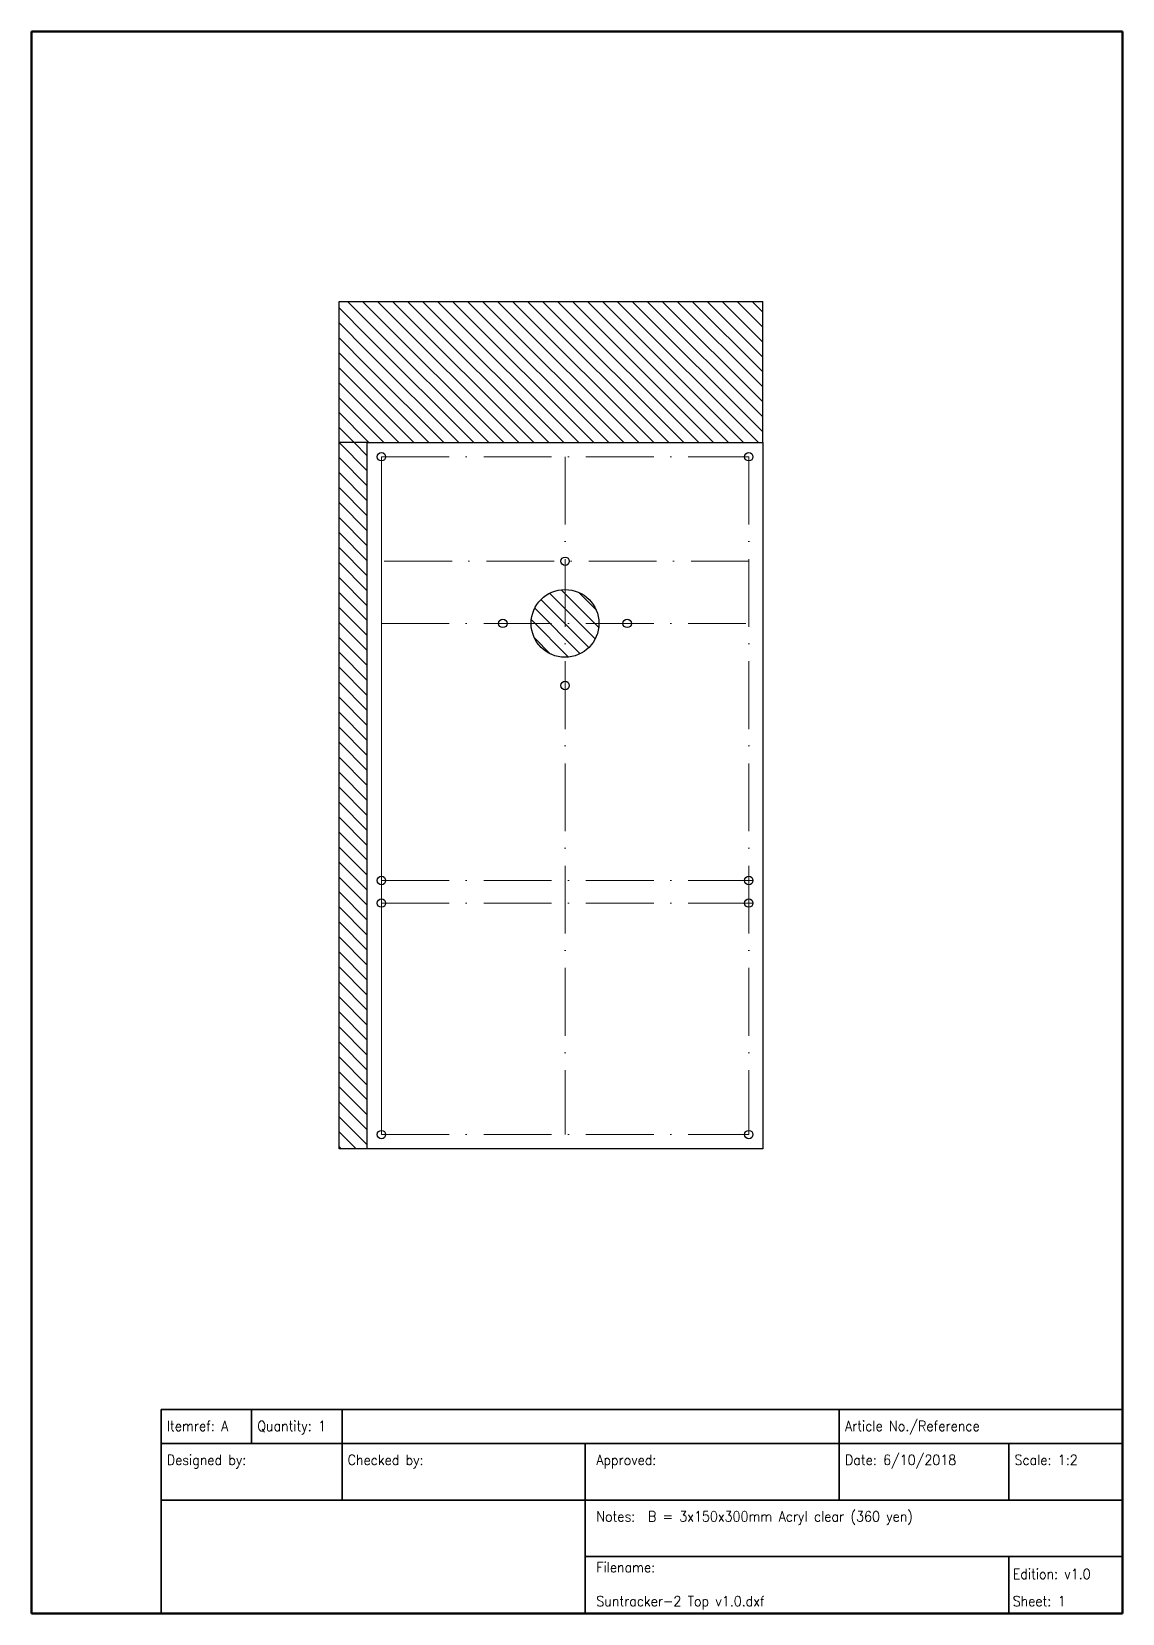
# Model space of a CAD drawing. Header units: millimetres. Extents: x -104 to 89, y -157 to 123.
import ezdxf

# ---------------------------------------------------------------- set-up
doc = ezdxf.new("R2010")
doc.units = ezdxf.units.MM
doc.header["$MEASUREMENT"] = 0
doc.linetypes.add('ACAD_ISO10W100', pattern=[18, 12, -3, 0, -3])
doc.layers.get('0').update_dxf_attribs({"color": 18, "lineweight": 25, "true_color": 0x000000})
for name, color, linetype, lineweight, true_color in [('0 ... Background', 18, 'Continuous', 35, 0x000000), ('0 ... Frame', 18, 'Continuous', 50, 0x000000), ('Bottom Stand ... Construction', 176, 'ACAD_ISO10W100', 13, 0x000080), ('Bottom Stand ... Dimensions', 176, 'Continuous', 13, 0x000080)]:
    doc.layers.add(name, color=color, linetype=linetype, lineweight=lineweight, true_color=true_color)
doc.styles.add('textstyle11', font='Standard')
doc.styles.add('textstyle12', font='Standard')
doc.styles.add('textstyle13', font='Standard')
doc.styles.add('textstyle14', font='Standard')
doc.styles.add('textstyle15', font='Standard')
doc.styles.add('textstyle16', font='Standard')
doc.styles.add('textstyle17', font='Standard')
doc.styles.add('textstyle18', font='Standard')
doc.styles.add('textstyle19', font='Standard')
doc.styles.add('textstyle20', font='Standard')
doc.styles.add('textstyle21', font='Standard')

msp = doc.modelspace()

# ---------------------------------------------------------------- hatches: boundary and pattern name
at = {"layer": 'Bottom Stand ... Construction'}
h = msp.add_hatch(dxfattribs=at)
h.set_pattern_fill('ANSI31', color=256, scale=15, angle=90, style=0, pattern_type=0)
edge = h.paths.add_edge_path(flags=0)
edge.add_arc((-10, 18), 6, 0, 360)
at = {"layer": 'Bottom Stand ... Dimensions'}
h = msp.add_hatch(dxfattribs=at)
h.set_pattern_fill('ANSI31', color=256, scale=15, angle=90, style=0, pattern_type=0)
h.paths.add_polyline_path([(-50, 75), (-45, 75), (-45, 50), (-50, 50)], flags=0)
h = msp.add_hatch(dxfattribs=at)
h.set_pattern_fill('ANSI31', color=256, scale=15, angle=90, style=0, pattern_type=0)
h.paths.add_polyline_path([(-45, 75), (25, 75), (25, 50), (-45, 50)], flags=0)
h = msp.add_hatch(dxfattribs=at)
h.set_pattern_fill('ANSI31', color=256, scale=15, angle=90, style=0, pattern_type=0)
h.paths.add_polyline_path([(-50, -75), (-50, 50), (-45, 50), (-45, -75)], flags=0)

# ---------------------------------------------------------------- linework, layer by layer
for p, q in [((-50, 50), (-50, 75)), ((-50, 75), (-45, 75)), ((-45, 75), (25, 75)), ((25, 50), (25, 75)), ((-45, 50), (-50, 50)), ((-50, -75), (-50, 50)), ((-45, -75), (-45, 50)), ((-45, 50), (25, 50)), ((25, 50), (25, -75)), ((-45, -75), (-50, -75)), ((25, -75), (-45, -75))]:
    msp.add_line(p, q)
for centre, radius in [((-42.5, 47.5), 0.75), ((22.5, 47.5), 0.75), ((-10, 29), 0.75), ((-10, 18), 6), ((-21, 18), 0.75), ((1, 18), 0.75), ((-10, 7), 0.75), ((-42.5, -27.5), 0.75), ((22.5, -27.5), 0.75), ((-42.5, -31.5), 0.75), ((22.5, -31.5), 0.75), ((-42.5, -72.5), 0.75), ((22.5, -72.5), 0.75)]:
    msp.add_circle(centre, radius)
at = {"layer": '0 ... Background', "linetype": 'Continuous'}
for p, q in [((-81.47, -121.18), (88.53, -121.18)), ((-81.47, -127.18), (-81.47, -121.18)), ((-65.47, -127.18), (-65.47, -121.18)), ((-49.47, -127.18), (-49.47, -121.18)), ((38.53, -127.18), (38.53, -121.18)), ((-81.47, -127.18), (88.53, -127.18)), ((-81.47, -157.18), (-81.47, -127.18)), ((-49.47, -137.18), (-49.47, -127.18)), ((-6.47, -137.18), (-6.47, -127.18)), ((38.53, -137.18), (38.53, -127.18)), ((68.53, -137.18), (68.53, -127.18)), ((-81.47, -137.18), (88.53, -137.18)), ((-6.47, -157.18), (-6.47, -137.18)), ((-6.47, -147.18), (88.53, -147.18)), ((68.53, -157.18), (68.53, -147.18)), ((-6.47, -157.18), (-6.47, -152.18))]:
    msp.add_line(p, q, dxfattribs=at)
at = {"layer": '0 ... Frame'}
for p, q in [((-104.39, -157.24), (-104.39, 122.76)), ((88.61, 122.76), (-104.39, 122.76)), ((88.61, -157.24), (88.61, 122.76)), ((-104.39, -157.24), (88.61, -157.24))]:
    msp.add_line(p, q, dxfattribs=at)
at = {"layer": 'Bottom Stand ... Construction'}
for p, q in [((-42.5, 47.5), (22.5, 47.5)), ((-10, 47.5), (-10, -72.5)), ((22.5, 47.5), (22.5, -72.5)), ((-42, 29), (22.5, 29)), ((-42.5, 18), (22, 18)), ((-42.5, -27.5), (23.12, -27.5)), ((-42.5, -31.5), (23.12, -31.5)), ((-42.5, -72.5), (22.5, -72.5))]:
    msp.add_line(p, q, dxfattribs=at)
at = {"layer": 'Bottom Stand ... Dimensions'}
msp.add_line((-42.5, 47.5), (-42.5, -72.5), dxfattribs=at)

# ---------------------------------------------------------------- texts
at = {"layer": '0 ... Background', "linetype": 'Continuous', "lineweight": 25, "char_height": 1.8, "attachment_point": 1}
for s, insert, width, style in [('Itemref: A', (-80.47, -123.18), 100, 'textstyle12'), ('Quantity: 1', (-64.47, -123.18), 100, 'textstyle13'), ('Article No./Reference', (39.53, -123.18), 100, 'textstyle14'), ('Designed by:', (-80.47, -129.18), 100, 'textstyle15'), ('Checked by:', (-48.47, -129.18), 100, 'textstyle16'), ('Approved:\\P\\P', (-4.47, -129.18), 100, 'textstyle17'), ('Date: 6/10/2018', (39.53, -129.18), 100, 'textstyle19'), ('Scale: 1:2', (69.53, -129.18), 100, 'textstyle20'), ('Notes:\\~\\~B = 3x150x300mm Acryl clear (360 yen)', (-4.47, -139.18), 200, 'textstyle11'), ('Filename:\\P\\PSuntracker-2 Top v1.0.dxf', (-4.47, -148.18), 100, 'textstyle18')]:
    msp.add_mtext(s, dxfattribs=dict(at, insert=insert, width=width, style=style))
at = {"layer": '0 ... Background', "linetype": 'Continuous', "lineweight": 25, "insert": (69.22, -149.37), "char_height": 1.8, "width": 100, "attachment_point": 1, "line_spacing_factor": 0.8, "style": 'textstyle21'}
msp.add_mtext('Edition: v1.0\\P\\PSheet: 1', dxfattribs=at)

doc.saveas('drawing.dxf')
